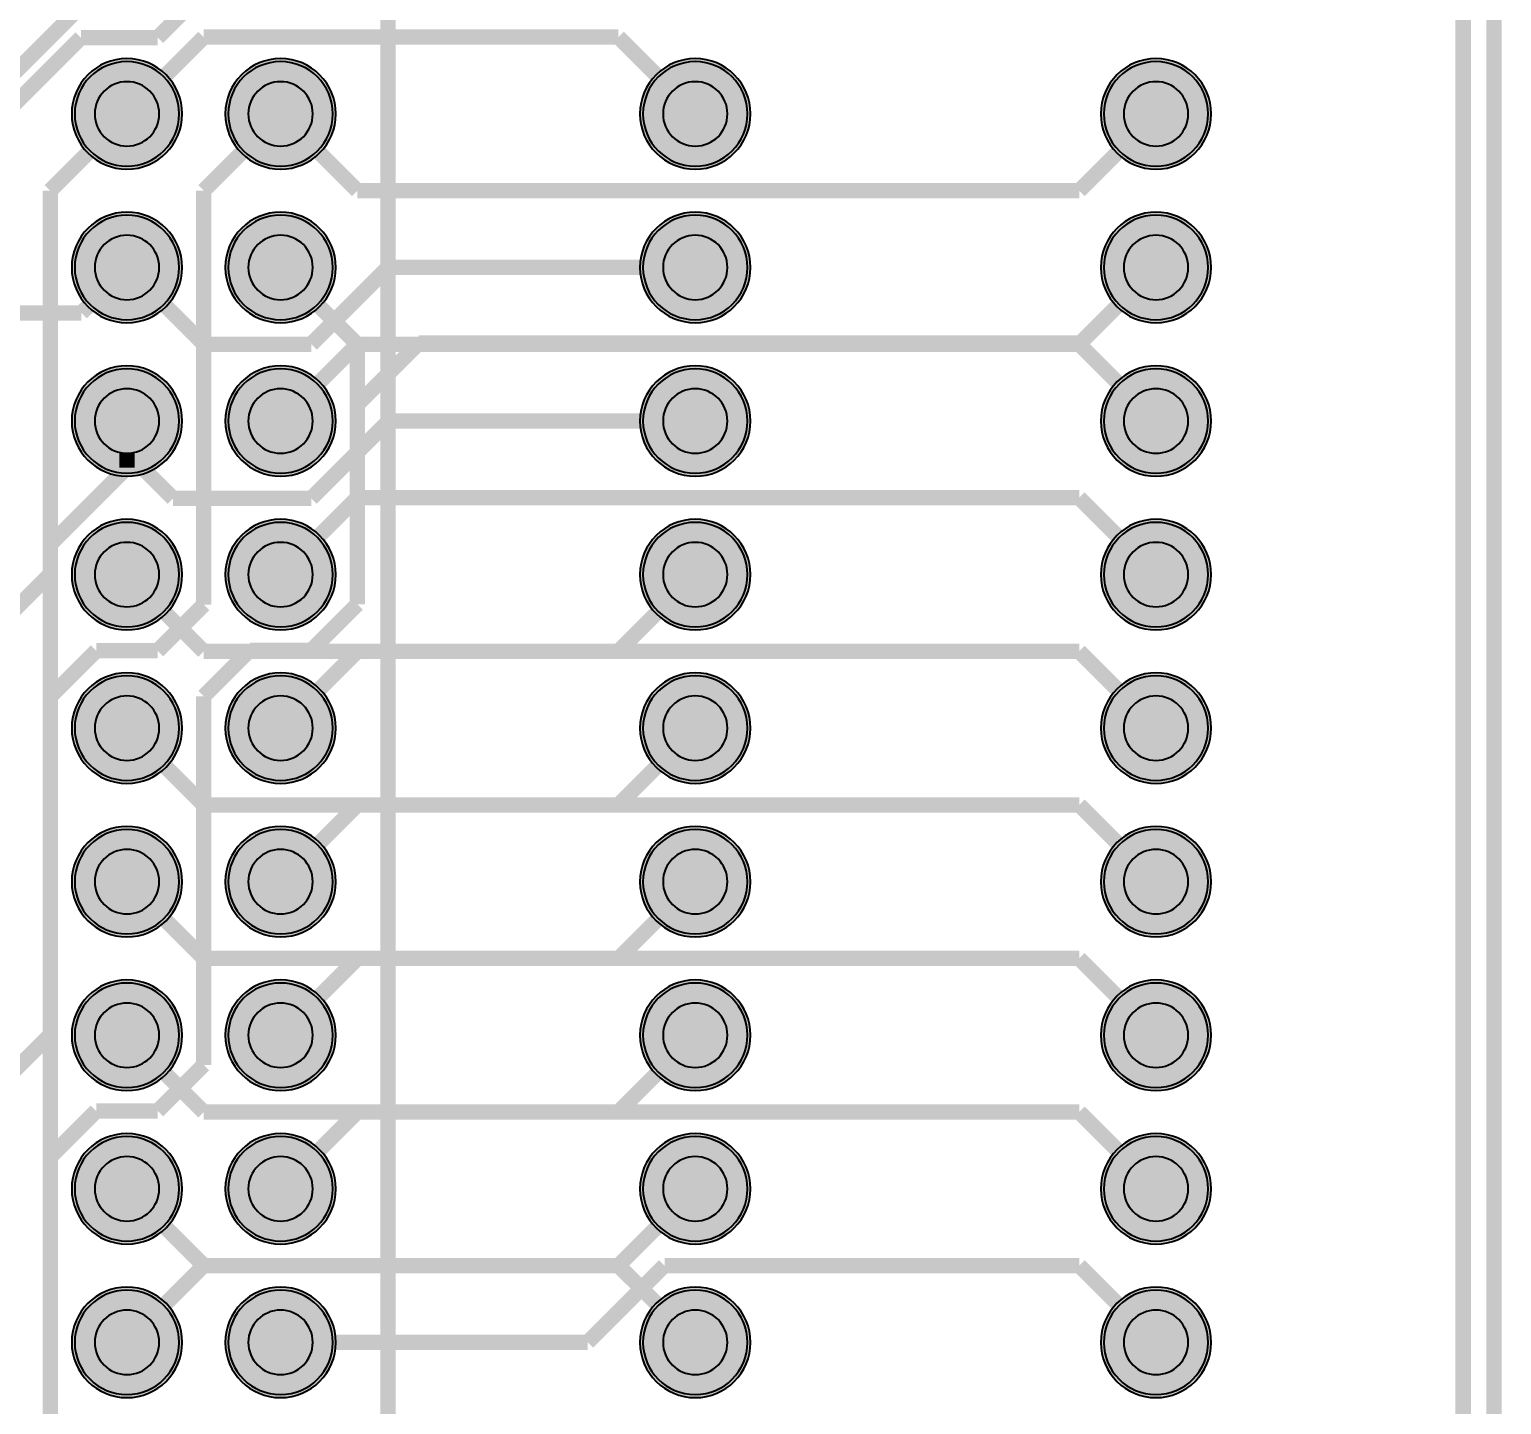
# Model space of a CAD drawing. Header units: millimetres. Extents: x -59 to 46, y -149 to -20.
# Drawn here: x 22.01 to 46.36, y -55.64 to -32.89 of the extents above; entities that cross this region are included whole.
import ezdxf

# ---------------------------------------------------------------- set-up
doc = ezdxf.new("R2010")
doc.units = ezdxf.units.MM
doc.header["$MEASUREMENT"] = 0
for name, color, linetype, true_color in [('Board-Outline-Layer', 7, 'Continuous', 0xff00ff), ('Bottom-Layer', 7, 'Continuous', 0x0000ff), ('Bottom-Paste-Mask-Layer', 7, 'Continuous', 0x800000), ('Bottom-Solder-Mask-Layer', 7, 'Continuous', 0xaa00ff), ('Hole-Layer', 7, 'Continuous', 0x222222), ('Multi-Layer', 7, 'Continuous', 0xc0c0c0), ('Top-Layer', 7, 'Continuous', 0xff0000), ('Top-Paste-Mask-Layer', 7, 'Continuous', 0x808080), ('Top-Silkscreen-Layer', 7, 'Continuous', 0xffcc00), ('Top-Solder-Mask-Layer', 7, 'Continuous', 0x800080)]:
    doc.layers.add(name, color=color, linetype=linetype, true_color=true_color)

msp = doc.modelspace()

# ---------------------------------------------------------------- hatches: boundary and pattern name
at = {"layer": 'Bottom-Layer'}
for points in [[(22.758, -34.29, 1), (24.486, -34.29, 1)], [(25.298, -34.29, 1), (27.026, -34.29, 1)], [(32.156, -34.29, 1), (33.884, -34.29, 1)], [(39.776, -34.29, 1), (41.504, -34.29, 1)], [(22.758, -36.83, 1), (24.486, -36.83, 1)], [(25.298, -36.83, 1), (27.026, -36.83, 1)], [(32.156, -36.83, 1), (33.884, -36.83, 1)], [(39.776, -36.83, 1), (41.504, -36.83, 1)], [(22.758, -39.37, 1), (24.486, -39.37, 1)], [(25.298, -39.37, 1), (27.026, -39.37, 1)], [(32.156, -39.37, 1), (33.884, -39.37, 1)], [(39.776, -39.37, 1), (41.504, -39.37, 1)], [(22.758, -41.91, 1), (24.486, -41.91, 1)], [(25.298, -41.91, 1), (27.026, -41.91, 1)], [(32.156, -41.91, 1), (33.884, -41.91, 1)], [(39.776, -41.91, 1), (41.504, -41.91, 1)], [(22.758, -44.45, 1), (24.486, -44.45, 1)], [(25.298, -44.45, 1), (27.026, -44.45, 1)], [(32.156, -44.45, 1), (33.884, -44.45, 1)], [(39.776, -44.45, 1), (41.504, -44.45, 1)], [(22.758, -46.99, 1), (24.486, -46.99, 1)], [(25.298, -46.99, 1), (27.026, -46.99, 1)], [(32.156, -46.99, 1), (33.884, -46.99, 1)], [(39.776, -46.99, 1), (41.504, -46.99, 1)], [(22.758, -49.53, 1), (24.486, -49.53, 1)], [(25.298, -49.53, 1), (27.026, -49.53, 1)], [(32.156, -49.53, 1), (33.884, -49.53, 1)], [(39.776, -49.53, 1), (41.504, -49.53, 1)], [(22.758, -52.07, 1), (24.486, -52.07, 1)], [(25.298, -52.07, 1), (27.026, -52.07, 1)], [(32.156, -52.07, 1), (33.884, -52.07, 1)], [(39.776, -52.07, 1), (41.504, -52.07, 1)], [(22.758, -54.61, 1), (24.486, -54.61, 1)], [(25.298, -54.61, 1), (27.026, -54.61, 1)], [(32.156, -54.61, 1), (33.884, -54.61, 1)], [(39.776, -54.61, 1), (41.504, -54.61, 1)]]:
    msp.add_hatch(color=256, dxfattribs=at).paths.add_polyline_path(points)
at = {"layer": 'Bottom-Paste-Mask-Layer'}
for points in [[(22.758, -34.29, 1), (24.486, -34.29, 1)], [(25.298, -34.29, 1), (27.026, -34.29, 1)], [(32.156, -34.29, 1), (33.884, -34.29, 1)], [(39.776, -34.29, 1), (41.504, -34.29, 1)], [(22.758, -36.83, 1), (24.486, -36.83, 1)], [(25.298, -36.83, 1), (27.026, -36.83, 1)], [(32.156, -36.83, 1), (33.884, -36.83, 1)], [(39.776, -36.83, 1), (41.504, -36.83, 1)], [(22.758, -39.37, 1), (24.486, -39.37, 1)], [(25.298, -39.37, 1), (27.026, -39.37, 1)], [(32.156, -39.37, 1), (33.884, -39.37, 1)], [(39.776, -39.37, 1), (41.504, -39.37, 1)], [(22.758, -41.91, 1), (24.486, -41.91, 1)], [(25.298, -41.91, 1), (27.026, -41.91, 1)], [(32.156, -41.91, 1), (33.884, -41.91, 1)], [(39.776, -41.91, 1), (41.504, -41.91, 1)], [(22.758, -44.45, 1), (24.486, -44.45, 1)], [(25.298, -44.45, 1), (27.026, -44.45, 1)], [(32.156, -44.45, 1), (33.884, -44.45, 1)], [(39.776, -44.45, 1), (41.504, -44.45, 1)], [(22.758, -46.99, 1), (24.486, -46.99, 1)], [(25.298, -46.99, 1), (27.026, -46.99, 1)], [(32.156, -46.99, 1), (33.884, -46.99, 1)], [(39.776, -46.99, 1), (41.504, -46.99, 1)], [(22.758, -49.53, 1), (24.486, -49.53, 1)], [(25.298, -49.53, 1), (27.026, -49.53, 1)], [(32.156, -49.53, 1), (33.884, -49.53, 1)], [(39.776, -49.53, 1), (41.504, -49.53, 1)], [(22.758, -52.07, 1), (24.486, -52.07, 1)], [(25.298, -52.07, 1), (27.026, -52.07, 1)], [(32.156, -52.07, 1), (33.884, -52.07, 1)], [(39.776, -52.07, 1), (41.504, -52.07, 1)], [(22.758, -54.61, 1), (24.486, -54.61, 1)], [(25.298, -54.61, 1), (27.026, -54.61, 1)], [(32.156, -54.61, 1), (33.884, -54.61, 1)], [(39.776, -54.61, 1), (41.504, -54.61, 1)]]:
    msp.add_hatch(color=256, dxfattribs=at).paths.add_polyline_path(points)
at = {"layer": 'Bottom-Solder-Mask-Layer'}
for points in [[(22.708, -34.29, 1), (24.536, -34.29, 1)], [(25.248, -34.29, 1), (27.076, -34.29, 1)], [(32.106, -34.29, 1), (33.934, -34.29, 1)], [(39.726, -34.29, 1), (41.554, -34.29, 1)], [(22.708, -36.83, 1), (24.536, -36.83, 1)], [(25.248, -36.83, 1), (27.076, -36.83, 1)], [(32.106, -36.83, 1), (33.934, -36.83, 1)], [(39.726, -36.83, 1), (41.554, -36.83, 1)], [(22.708, -39.37, 1), (24.536, -39.37, 1)], [(25.248, -39.37, 1), (27.076, -39.37, 1)], [(32.106, -39.37, 1), (33.934, -39.37, 1)], [(39.726, -39.37, 1), (41.554, -39.37, 1)], [(22.708, -41.91, 1), (24.536, -41.91, 1)], [(25.248, -41.91, 1), (27.076, -41.91, 1)], [(32.106, -41.91, 1), (33.934, -41.91, 1)], [(39.726, -41.91, 1), (41.554, -41.91, 1)], [(22.708, -44.45, 1), (24.536, -44.45, 1)], [(25.248, -44.45, 1), (27.076, -44.45, 1)], [(32.106, -44.45, 1), (33.934, -44.45, 1)], [(39.726, -44.45, 1), (41.554, -44.45, 1)], [(22.708, -46.99, 1), (24.536, -46.99, 1)], [(25.248, -46.99, 1), (27.076, -46.99, 1)], [(32.106, -46.99, 1), (33.934, -46.99, 1)], [(39.726, -46.99, 1), (41.554, -46.99, 1)], [(22.708, -49.53, 1), (24.536, -49.53, 1)], [(25.248, -49.53, 1), (27.076, -49.53, 1)], [(32.106, -49.53, 1), (33.934, -49.53, 1)], [(39.726, -49.53, 1), (41.554, -49.53, 1)], [(22.708, -52.07, 1), (24.536, -52.07, 1)], [(25.248, -52.07, 1), (27.076, -52.07, 1)], [(32.106, -52.07, 1), (33.934, -52.07, 1)], [(39.726, -52.07, 1), (41.554, -52.07, 1)], [(22.708, -54.61, 1), (24.536, -54.61, 1)], [(25.248, -54.61, 1), (27.076, -54.61, 1)], [(32.106, -54.61, 1), (33.934, -54.61, 1)], [(39.726, -54.61, 1), (41.554, -54.61, 1)]]:
    msp.add_hatch(color=256, dxfattribs=at).paths.add_polyline_path(points)
at = {"layer": 'Hole-Layer'}
for points in [[(23.089, -34.29, 1), (24.155, -34.29, 1)], [(25.629, -34.29, 1), (26.695, -34.29, 1)], [(32.487, -34.29, 1), (33.553, -34.29, 1)], [(40.107, -34.29, 1), (41.173, -34.29, 1)], [(23.089, -36.83, 1), (24.155, -36.83, 1)], [(25.629, -36.83, 1), (26.695, -36.83, 1)], [(32.487, -36.83, 1), (33.553, -36.83, 1)], [(40.107, -36.83, 1), (41.173, -36.83, 1)], [(23.089, -39.37, 1), (24.155, -39.37, 1)], [(25.629, -39.37, 1), (26.695, -39.37, 1)], [(32.487, -39.37, 1), (33.553, -39.37, 1)], [(40.107, -39.37, 1), (41.173, -39.37, 1)], [(23.089, -41.91, 1), (24.155, -41.91, 1)], [(25.629, -41.91, 1), (26.695, -41.91, 1)], [(32.487, -41.91, 1), (33.553, -41.91, 1)], [(40.107, -41.91, 1), (41.173, -41.91, 1)], [(23.089, -44.45, 1), (24.155, -44.45, 1)], [(25.629, -44.45, 1), (26.695, -44.45, 1)], [(32.487, -44.45, 1), (33.553, -44.45, 1)], [(40.107, -44.45, 1), (41.173, -44.45, 1)], [(23.089, -46.99, 1), (24.155, -46.99, 1)], [(25.629, -46.99, 1), (26.695, -46.99, 1)], [(32.487, -46.99, 1), (33.553, -46.99, 1)], [(40.107, -46.99, 1), (41.173, -46.99, 1)], [(23.089, -49.53, 1), (24.155, -49.53, 1)], [(25.629, -49.53, 1), (26.695, -49.53, 1)], [(32.487, -49.53, 1), (33.553, -49.53, 1)], [(40.107, -49.53, 1), (41.173, -49.53, 1)], [(23.089, -52.07, 1), (24.155, -52.07, 1)], [(25.629, -52.07, 1), (26.695, -52.07, 1)], [(32.487, -52.07, 1), (33.553, -52.07, 1)], [(40.107, -52.07, 1), (41.173, -52.07, 1)], [(23.089, -54.61, 1), (24.155, -54.61, 1)], [(25.629, -54.61, 1), (26.695, -54.61, 1)], [(32.487, -54.61, 1), (33.553, -54.61, 1)], [(40.107, -54.61, 1), (41.173, -54.61, 1)]]:
    msp.add_hatch(color=256, dxfattribs=at).paths.add_polyline_path(points)
at = {"layer": 'Multi-Layer'}
for points in [[(22.758, -34.29, 1), (24.486, -34.29, 1)], [(22.758, -34.29, 1), (24.486, -34.29, 1)], [(22.758, -34.29, 1), (24.486, -34.29, 1)], [(25.298, -34.29, 1), (27.026, -34.29, 1)], [(25.298, -34.29, 1), (27.026, -34.29, 1)], [(25.298, -34.29, 1), (27.026, -34.29, 1)], [(32.156, -34.29, 1), (33.884, -34.29, 1)], [(32.156, -34.29, 1), (33.884, -34.29, 1)], [(32.156, -34.29, 1), (33.884, -34.29, 1)], [(39.776, -34.29, 1), (41.504, -34.29, 1)], [(39.776, -34.29, 1), (41.504, -34.29, 1)], [(39.776, -34.29, 1), (41.504, -34.29, 1)], [(22.758, -36.83, 1), (24.486, -36.83, 1)], [(22.758, -36.83, 1), (24.486, -36.83, 1)], [(22.758, -36.83, 1), (24.486, -36.83, 1)], [(25.298, -36.83, 1), (27.026, -36.83, 1)], [(25.298, -36.83, 1), (27.026, -36.83, 1)], [(25.298, -36.83, 1), (27.026, -36.83, 1)], [(32.156, -36.83, 1), (33.884, -36.83, 1)], [(32.156, -36.83, 1), (33.884, -36.83, 1)], [(32.156, -36.83, 1), (33.884, -36.83, 1)], [(39.776, -36.83, 1), (41.504, -36.83, 1)], [(39.776, -36.83, 1), (41.504, -36.83, 1)], [(39.776, -36.83, 1), (41.504, -36.83, 1)], [(22.758, -39.37, 1), (24.486, -39.37, 1)], [(22.758, -39.37, 1), (24.486, -39.37, 1)], [(22.758, -39.37, 1), (24.486, -39.37, 1)], [(25.298, -39.37, 1), (27.026, -39.37, 1)], [(25.298, -39.37, 1), (27.026, -39.37, 1)], [(25.298, -39.37, 1), (27.026, -39.37, 1)], [(32.156, -39.37, 1), (33.884, -39.37, 1)], [(32.156, -39.37, 1), (33.884, -39.37, 1)], [(32.156, -39.37, 1), (33.884, -39.37, 1)], [(39.776, -39.37, 1), (41.504, -39.37, 1)], [(39.776, -39.37, 1), (41.504, -39.37, 1)], [(39.776, -39.37, 1), (41.504, -39.37, 1)], [(22.758, -41.91, 1), (24.486, -41.91, 1)], [(22.758, -41.91, 1), (24.486, -41.91, 1)], [(22.758, -41.91, 1), (24.486, -41.91, 1)], [(25.298, -41.91, 1), (27.026, -41.91, 1)], [(25.298, -41.91, 1), (27.026, -41.91, 1)], [(25.298, -41.91, 1), (27.026, -41.91, 1)], [(32.156, -41.91, 1), (33.884, -41.91, 1)], [(32.156, -41.91, 1), (33.884, -41.91, 1)], [(32.156, -41.91, 1), (33.884, -41.91, 1)], [(39.776, -41.91, 1), (41.504, -41.91, 1)], [(39.776, -41.91, 1), (41.504, -41.91, 1)], [(39.776, -41.91, 1), (41.504, -41.91, 1)], [(22.758, -44.45, 1), (24.486, -44.45, 1)], [(22.758, -44.45, 1), (24.486, -44.45, 1)], [(22.758, -44.45, 1), (24.486, -44.45, 1)], [(25.298, -44.45, 1), (27.026, -44.45, 1)], [(25.298, -44.45, 1), (27.026, -44.45, 1)], [(25.298, -44.45, 1), (27.026, -44.45, 1)], [(32.156, -44.45, 1), (33.884, -44.45, 1)], [(32.156, -44.45, 1), (33.884, -44.45, 1)], [(32.156, -44.45, 1), (33.884, -44.45, 1)], [(39.776, -44.45, 1), (41.504, -44.45, 1)], [(39.776, -44.45, 1), (41.504, -44.45, 1)], [(39.776, -44.45, 1), (41.504, -44.45, 1)], [(22.758, -46.99, 1), (24.486, -46.99, 1)], [(22.758, -46.99, 1), (24.486, -46.99, 1)], [(22.758, -46.99, 1), (24.486, -46.99, 1)], [(25.298, -46.99, 1), (27.026, -46.99, 1)], [(25.298, -46.99, 1), (27.026, -46.99, 1)], [(25.298, -46.99, 1), (27.026, -46.99, 1)], [(32.156, -46.99, 1), (33.884, -46.99, 1)], [(32.156, -46.99, 1), (33.884, -46.99, 1)], [(32.156, -46.99, 1), (33.884, -46.99, 1)], [(39.776, -46.99, 1), (41.504, -46.99, 1)], [(39.776, -46.99, 1), (41.504, -46.99, 1)], [(39.776, -46.99, 1), (41.504, -46.99, 1)], [(22.758, -49.53, 1), (24.486, -49.53, 1)], [(22.758, -49.53, 1), (24.486, -49.53, 1)], [(22.758, -49.53, 1), (24.486, -49.53, 1)], [(25.298, -49.53, 1), (27.026, -49.53, 1)], [(25.298, -49.53, 1), (27.026, -49.53, 1)], [(25.298, -49.53, 1), (27.026, -49.53, 1)], [(32.156, -49.53, 1), (33.884, -49.53, 1)], [(32.156, -49.53, 1), (33.884, -49.53, 1)], [(32.156, -49.53, 1), (33.884, -49.53, 1)], [(39.776, -49.53, 1), (41.504, -49.53, 1)], [(39.776, -49.53, 1), (41.504, -49.53, 1)], [(39.776, -49.53, 1), (41.504, -49.53, 1)], [(22.758, -52.07, 1), (24.486, -52.07, 1)], [(22.758, -52.07, 1), (24.486, -52.07, 1)], [(22.758, -52.07, 1), (24.486, -52.07, 1)], [(25.298, -52.07, 1), (27.026, -52.07, 1)], [(25.298, -52.07, 1), (27.026, -52.07, 1)], [(25.298, -52.07, 1), (27.026, -52.07, 1)], [(32.156, -52.07, 1), (33.884, -52.07, 1)], [(32.156, -52.07, 1), (33.884, -52.07, 1)], [(32.156, -52.07, 1), (33.884, -52.07, 1)], [(39.776, -52.07, 1), (41.504, -52.07, 1)], [(39.776, -52.07, 1), (41.504, -52.07, 1)], [(39.776, -52.07, 1), (41.504, -52.07, 1)], [(22.758, -54.61, 1), (24.486, -54.61, 1)], [(22.758, -54.61, 1), (24.486, -54.61, 1)], [(22.758, -54.61, 1), (24.486, -54.61, 1)], [(25.298, -54.61, 1), (27.026, -54.61, 1)], [(25.298, -54.61, 1), (27.026, -54.61, 1)], [(25.298, -54.61, 1), (27.026, -54.61, 1)], [(32.156, -54.61, 1), (33.884, -54.61, 1)], [(32.156, -54.61, 1), (33.884, -54.61, 1)], [(32.156, -54.61, 1), (33.884, -54.61, 1)], [(39.776, -54.61, 1), (41.504, -54.61, 1)], [(39.776, -54.61, 1), (41.504, -54.61, 1)], [(39.776, -54.61, 1), (41.504, -54.61, 1)]]:
    msp.add_hatch(color=256, dxfattribs=at).paths.add_polyline_path(points)
at = {"layer": 'Top-Layer'}
for points in [[(22.758, -34.29, 1), (24.486, -34.29, 1)], [(25.298, -34.29, 1), (27.026, -34.29, 1)], [(32.156, -34.29, 1), (33.884, -34.29, 1)], [(39.776, -34.29, 1), (41.504, -34.29, 1)], [(22.758, -36.83, 1), (24.486, -36.83, 1)], [(25.298, -36.83, 1), (27.026, -36.83, 1)], [(32.156, -36.83, 1), (33.884, -36.83, 1)], [(39.776, -36.83, 1), (41.504, -36.83, 1)], [(22.758, -39.37, 1), (24.486, -39.37, 1)], [(25.298, -39.37, 1), (27.026, -39.37, 1)], [(32.156, -39.37, 1), (33.884, -39.37, 1)], [(39.776, -39.37, 1), (41.504, -39.37, 1)], [(22.758, -41.91, 1), (24.486, -41.91, 1)], [(25.298, -41.91, 1), (27.026, -41.91, 1)], [(32.156, -41.91, 1), (33.884, -41.91, 1)], [(39.776, -41.91, 1), (41.504, -41.91, 1)], [(22.758, -44.45, 1), (24.486, -44.45, 1)], [(25.298, -44.45, 1), (27.026, -44.45, 1)], [(32.156, -44.45, 1), (33.884, -44.45, 1)], [(39.776, -44.45, 1), (41.504, -44.45, 1)], [(22.758, -46.99, 1), (24.486, -46.99, 1)], [(25.298, -46.99, 1), (27.026, -46.99, 1)], [(32.156, -46.99, 1), (33.884, -46.99, 1)], [(39.776, -46.99, 1), (41.504, -46.99, 1)], [(22.758, -49.53, 1), (24.486, -49.53, 1)], [(25.298, -49.53, 1), (27.026, -49.53, 1)], [(32.156, -49.53, 1), (33.884, -49.53, 1)], [(39.776, -49.53, 1), (41.504, -49.53, 1)], [(22.758, -52.07, 1), (24.486, -52.07, 1)], [(25.298, -52.07, 1), (27.026, -52.07, 1)], [(32.156, -52.07, 1), (33.884, -52.07, 1)], [(39.776, -52.07, 1), (41.504, -52.07, 1)], [(22.758, -54.61, 1), (24.486, -54.61, 1)], [(25.298, -54.61, 1), (27.026, -54.61, 1)], [(32.156, -54.61, 1), (33.884, -54.61, 1)], [(39.776, -54.61, 1), (41.504, -54.61, 1)]]:
    msp.add_hatch(color=256, dxfattribs=at).paths.add_polyline_path(points)
at = {"layer": 'Top-Paste-Mask-Layer'}
for points in [[(22.758, -34.29, 1), (24.486, -34.29, 1)], [(25.298, -34.29, 1), (27.026, -34.29, 1)], [(32.156, -34.29, 1), (33.884, -34.29, 1)], [(39.776, -34.29, 1), (41.504, -34.29, 1)], [(22.758, -36.83, 1), (24.486, -36.83, 1)], [(25.298, -36.83, 1), (27.026, -36.83, 1)], [(32.156, -36.83, 1), (33.884, -36.83, 1)], [(39.776, -36.83, 1), (41.504, -36.83, 1)], [(22.758, -39.37, 1), (24.486, -39.37, 1)], [(25.298, -39.37, 1), (27.026, -39.37, 1)], [(32.156, -39.37, 1), (33.884, -39.37, 1)], [(39.776, -39.37, 1), (41.504, -39.37, 1)], [(22.758, -41.91, 1), (24.486, -41.91, 1)], [(25.298, -41.91, 1), (27.026, -41.91, 1)], [(32.156, -41.91, 1), (33.884, -41.91, 1)], [(39.776, -41.91, 1), (41.504, -41.91, 1)], [(22.758, -44.45, 1), (24.486, -44.45, 1)], [(25.298, -44.45, 1), (27.026, -44.45, 1)], [(32.156, -44.45, 1), (33.884, -44.45, 1)], [(39.776, -44.45, 1), (41.504, -44.45, 1)], [(22.758, -46.99, 1), (24.486, -46.99, 1)], [(25.298, -46.99, 1), (27.026, -46.99, 1)], [(32.156, -46.99, 1), (33.884, -46.99, 1)], [(39.776, -46.99, 1), (41.504, -46.99, 1)], [(22.758, -49.53, 1), (24.486, -49.53, 1)], [(25.298, -49.53, 1), (27.026, -49.53, 1)], [(32.156, -49.53, 1), (33.884, -49.53, 1)], [(39.776, -49.53, 1), (41.504, -49.53, 1)], [(22.758, -52.07, 1), (24.486, -52.07, 1)], [(25.298, -52.07, 1), (27.026, -52.07, 1)], [(32.156, -52.07, 1), (33.884, -52.07, 1)], [(39.776, -52.07, 1), (41.504, -52.07, 1)], [(22.758, -54.61, 1), (24.486, -54.61, 1)], [(25.298, -54.61, 1), (27.026, -54.61, 1)], [(32.156, -54.61, 1), (33.884, -54.61, 1)], [(39.776, -54.61, 1), (41.504, -54.61, 1)]]:
    msp.add_hatch(color=256, dxfattribs=at).paths.add_polyline_path(points)
at = {"layer": 'Top-Solder-Mask-Layer'}
for points in [[(22.708, -34.29, 1), (24.536, -34.29, 1)], [(25.248, -34.29, 1), (27.076, -34.29, 1)], [(32.106, -34.29, 1), (33.934, -34.29, 1)], [(39.726, -34.29, 1), (41.554, -34.29, 1)], [(22.708, -36.83, 1), (24.536, -36.83, 1)], [(25.248, -36.83, 1), (27.076, -36.83, 1)], [(32.106, -36.83, 1), (33.934, -36.83, 1)], [(39.726, -36.83, 1), (41.554, -36.83, 1)], [(22.708, -39.37, 1), (24.536, -39.37, 1)], [(25.248, -39.37, 1), (27.076, -39.37, 1)], [(32.106, -39.37, 1), (33.934, -39.37, 1)], [(39.726, -39.37, 1), (41.554, -39.37, 1)], [(22.708, -41.91, 1), (24.536, -41.91, 1)], [(25.248, -41.91, 1), (27.076, -41.91, 1)], [(32.106, -41.91, 1), (33.934, -41.91, 1)], [(39.726, -41.91, 1), (41.554, -41.91, 1)], [(22.708, -44.45, 1), (24.536, -44.45, 1)], [(25.248, -44.45, 1), (27.076, -44.45, 1)], [(32.106, -44.45, 1), (33.934, -44.45, 1)], [(39.726, -44.45, 1), (41.554, -44.45, 1)], [(22.708, -46.99, 1), (24.536, -46.99, 1)], [(25.248, -46.99, 1), (27.076, -46.99, 1)], [(32.106, -46.99, 1), (33.934, -46.99, 1)], [(39.726, -46.99, 1), (41.554, -46.99, 1)], [(22.708, -49.53, 1), (24.536, -49.53, 1)], [(25.248, -49.53, 1), (27.076, -49.53, 1)], [(32.106, -49.53, 1), (33.934, -49.53, 1)], [(39.726, -49.53, 1), (41.554, -49.53, 1)], [(22.708, -52.07, 1), (24.536, -52.07, 1)], [(25.248, -52.07, 1), (27.076, -52.07, 1)], [(32.106, -52.07, 1), (33.934, -52.07, 1)], [(39.726, -52.07, 1), (41.554, -52.07, 1)], [(22.708, -54.61, 1), (24.536, -54.61, 1)], [(25.248, -54.61, 1), (27.076, -54.61, 1)], [(32.106, -54.61, 1), (33.934, -54.61, 1)], [(39.726, -54.61, 1), (41.554, -54.61, 1)]]:
    msp.add_hatch(color=256, dxfattribs=at).paths.add_polyline_path(points)

# ---------------------------------------------------------------- linework, layer by layer
at = {"layer": 'Board-Outline-Layer', "const_width": 0.254}
msp.add_lwpolyline([(35.56, -83.82), (35.56, -109.22), (33.02, -111.76), (-55.88, -111.76), (-58.42, -109.22), (-58.42, -25.4), (-53.34, -20.32), (38.1, -20.32), (46.228, -28.448), (46.228, -78.486)], close=True, dxfattribs=at)
at = {"layer": 'Bottom-Layer', "const_width": 0.254}
for points in [[(24.13, -33.029), (24.892, -32.267)], [(20.828, -35.061), (22.86, -33.029)], [(22.86, -33.029), (24.13, -33.029)], [(22.869, -37.583), (23.622, -36.83)], [(23.622, -36.83), (24.892, -38.1)], [(26.67, -38.1), (27.94, -36.83)], [(27.94, -36.83), (33.02, -36.83)], [(21.59, -37.583), (22.869, -37.583)], [(24.892, -38.1), (26.67, -38.1)], [(26.162, -39.37), (27.432, -38.1)], [(27.432, -38.1), (39.37, -38.1)], [(39.37, -38.1), (40.64, -39.37)], [(23.622, -39.887), (23.622, -39.37)], [(26.67, -40.649), (27.949, -39.37)], [(27.949, -39.37), (33.02, -39.37)], [(23.622, -39.887), (24.384, -40.649)], [(23.622, -40.141), (23.622, -39.887)], [(22.352, -41.411), (23.622, -40.141)], [(24.384, -40.649), (26.67, -40.649)], [(26.162, -41.91), (27.432, -40.64)], [(27.432, -40.64), (39.37, -40.64)], [(39.37, -40.64), (40.64, -41.91)], [(22.352, -60.461), (22.352, -41.411)], [(23.622, -41.91), (24.892, -43.18)], [(31.75, -43.18), (33.02, -41.91)], [(24.892, -43.18), (31.75, -43.18)], [(23.622, -44.45), (24.892, -45.72)], [(31.75, -45.72), (33.02, -44.45)], [(24.892, -45.72), (31.75, -45.72)], [(23.622, -46.99), (24.892, -48.26)], [(31.75, -48.26), (33.02, -46.99)], [(24.892, -48.26), (31.75, -48.26)], [(23.622, -49.53), (24.892, -50.8)], [(31.75, -50.8), (33.02, -49.53)], [(24.892, -50.8), (31.75, -50.8)], [(23.622, -54.61), (24.892, -53.34)], [(24.892, -53.34), (31.75, -53.34)], [(31.75, -53.34), (33.02, -54.61)]]:
    msp.add_lwpolyline(points, dxfattribs=at)
at = {"layer": 'Bottom-Layer'}
for points in [[(22.758, -34.29, 1), (24.486, -34.29, 1)], [(25.298, -34.29, 1), (27.026, -34.29, 1)], [(32.156, -34.29, 1), (33.884, -34.29, 1)], [(39.776, -34.29, 1), (41.504, -34.29, 1)], [(22.758, -36.83, 1), (24.486, -36.83, 1)], [(25.298, -36.83, 1), (27.026, -36.83, 1)], [(32.156, -36.83, 1), (33.884, -36.83, 1)], [(39.776, -36.83, 1), (41.504, -36.83, 1)], [(22.758, -39.37, 1), (24.486, -39.37, 1)], [(25.298, -39.37, 1), (27.026, -39.37, 1)], [(32.156, -39.37, 1), (33.884, -39.37, 1)], [(39.776, -39.37, 1), (41.504, -39.37, 1)], [(22.758, -41.91, 1), (24.486, -41.91, 1)], [(25.298, -41.91, 1), (27.026, -41.91, 1)], [(32.156, -41.91, 1), (33.884, -41.91, 1)], [(39.776, -41.91, 1), (41.504, -41.91, 1)], [(22.758, -44.45, 1), (24.486, -44.45, 1)], [(25.298, -44.45, 1), (27.026, -44.45, 1)], [(32.156, -44.45, 1), (33.884, -44.45, 1)], [(39.776, -44.45, 1), (41.504, -44.45, 1)], [(22.758, -46.99, 1), (24.486, -46.99, 1)], [(25.298, -46.99, 1), (27.026, -46.99, 1)], [(32.156, -46.99, 1), (33.884, -46.99, 1)], [(39.776, -46.99, 1), (41.504, -46.99, 1)], [(22.758, -49.53, 1), (24.486, -49.53, 1)], [(25.298, -49.53, 1), (27.026, -49.53, 1)], [(32.156, -49.53, 1), (33.884, -49.53, 1)], [(39.776, -49.53, 1), (41.504, -49.53, 1)], [(22.758, -52.07, 1), (24.486, -52.07, 1)], [(25.298, -52.07, 1), (27.026, -52.07, 1)], [(32.156, -52.07, 1), (33.884, -52.07, 1)], [(39.776, -52.07, 1), (41.504, -52.07, 1)], [(22.758, -54.61, 1), (24.486, -54.61, 1)], [(25.298, -54.61, 1), (27.026, -54.61, 1)], [(32.156, -54.61, 1), (33.884, -54.61, 1)], [(39.776, -54.61, 1), (41.504, -54.61, 1)]]:
    msp.add_lwpolyline(points, format="xyb", close=True, dxfattribs=at)
at = {"layer": 'Bottom-Paste-Mask-Layer'}
for points in [[(22.758, -34.29, 1), (24.486, -34.29, 1)], [(25.298, -34.29, 1), (27.026, -34.29, 1)], [(32.156, -34.29, 1), (33.884, -34.29, 1)], [(39.776, -34.29, 1), (41.504, -34.29, 1)], [(22.758, -36.83, 1), (24.486, -36.83, 1)], [(25.298, -36.83, 1), (27.026, -36.83, 1)], [(32.156, -36.83, 1), (33.884, -36.83, 1)], [(39.776, -36.83, 1), (41.504, -36.83, 1)], [(22.758, -39.37, 1), (24.486, -39.37, 1)], [(25.298, -39.37, 1), (27.026, -39.37, 1)], [(32.156, -39.37, 1), (33.884, -39.37, 1)], [(39.776, -39.37, 1), (41.504, -39.37, 1)], [(22.758, -41.91, 1), (24.486, -41.91, 1)], [(25.298, -41.91, 1), (27.026, -41.91, 1)], [(32.156, -41.91, 1), (33.884, -41.91, 1)], [(39.776, -41.91, 1), (41.504, -41.91, 1)], [(22.758, -44.45, 1), (24.486, -44.45, 1)], [(25.298, -44.45, 1), (27.026, -44.45, 1)], [(32.156, -44.45, 1), (33.884, -44.45, 1)], [(39.776, -44.45, 1), (41.504, -44.45, 1)], [(22.758, -46.99, 1), (24.486, -46.99, 1)], [(25.298, -46.99, 1), (27.026, -46.99, 1)], [(32.156, -46.99, 1), (33.884, -46.99, 1)], [(39.776, -46.99, 1), (41.504, -46.99, 1)], [(22.758, -49.53, 1), (24.486, -49.53, 1)], [(25.298, -49.53, 1), (27.026, -49.53, 1)], [(32.156, -49.53, 1), (33.884, -49.53, 1)], [(39.776, -49.53, 1), (41.504, -49.53, 1)], [(22.758, -52.07, 1), (24.486, -52.07, 1)], [(25.298, -52.07, 1), (27.026, -52.07, 1)], [(32.156, -52.07, 1), (33.884, -52.07, 1)], [(39.776, -52.07, 1), (41.504, -52.07, 1)], [(22.758, -54.61, 1), (24.486, -54.61, 1)], [(25.298, -54.61, 1), (27.026, -54.61, 1)], [(32.156, -54.61, 1), (33.884, -54.61, 1)], [(39.776, -54.61, 1), (41.504, -54.61, 1)]]:
    msp.add_lwpolyline(points, format="xyb", close=True, dxfattribs=at)
at = {"layer": 'Bottom-Solder-Mask-Layer'}
for points in [[(22.708, -34.29, 1), (24.536, -34.29), (24.536, -34.29, 1), (22.708, -34.29)], [(25.248, -34.29, 1), (27.076, -34.29), (27.076, -34.29, 1), (25.248, -34.29)], [(32.106, -34.29, 1), (33.934, -34.29), (33.934, -34.29, 1), (32.106, -34.29)], [(39.726, -34.29, 1), (41.554, -34.29), (41.554, -34.29, 1), (39.726, -34.29)], [(22.708, -36.83, 1), (24.536, -36.83), (24.536, -36.83, 1), (22.708, -36.83)], [(25.248, -36.83, 1), (27.076, -36.83), (27.076, -36.83, 1), (25.248, -36.83)], [(32.106, -36.83, 1), (33.934, -36.83), (33.934, -36.83, 1), (32.106, -36.83)], [(39.726, -36.83, 1), (41.554, -36.83), (41.554, -36.83, 1), (39.726, -36.83)], [(22.708, -39.37, 1), (24.536, -39.37), (24.536, -39.37, 1), (22.708, -39.37)], [(25.248, -39.37, 1), (27.076, -39.37), (27.076, -39.37, 1), (25.248, -39.37)], [(32.106, -39.37, 1), (33.934, -39.37), (33.934, -39.37, 1), (32.106, -39.37)], [(39.726, -39.37, 1), (41.554, -39.37), (41.554, -39.37, 1), (39.726, -39.37)], [(22.708, -41.91, 1), (24.536, -41.91), (24.536, -41.91, 1), (22.708, -41.91)], [(25.248, -41.91, 1), (27.076, -41.91), (27.076, -41.91, 1), (25.248, -41.91)], [(32.106, -41.91, 1), (33.934, -41.91), (33.934, -41.91, 1), (32.106, -41.91)], [(39.726, -41.91, 1), (41.554, -41.91), (41.554, -41.91, 1), (39.726, -41.91)], [(22.708, -44.45, 1), (24.536, -44.45), (24.536, -44.45, 1), (22.708, -44.45)], [(25.248, -44.45, 1), (27.076, -44.45), (27.076, -44.45, 1), (25.248, -44.45)], [(32.106, -44.45, 1), (33.934, -44.45), (33.934, -44.45, 1), (32.106, -44.45)], [(39.726, -44.45, 1), (41.554, -44.45), (41.554, -44.45, 1), (39.726, -44.45)], [(22.708, -46.99, 1), (24.536, -46.99), (24.536, -46.99, 1), (22.708, -46.99)], [(25.248, -46.99, 1), (27.076, -46.99), (27.076, -46.99, 1), (25.248, -46.99)], [(32.106, -46.99, 1), (33.934, -46.99), (33.934, -46.99, 1), (32.106, -46.99)], [(39.726, -46.99, 1), (41.554, -46.99), (41.554, -46.99, 1), (39.726, -46.99)], [(22.708, -49.53, 1), (24.536, -49.53), (24.536, -49.53, 1), (22.708, -49.53)], [(25.248, -49.53, 1), (27.076, -49.53), (27.076, -49.53, 1), (25.248, -49.53)], [(32.106, -49.53, 1), (33.934, -49.53), (33.934, -49.53, 1), (32.106, -49.53)], [(39.726, -49.53, 1), (41.554, -49.53), (41.554, -49.53, 1), (39.726, -49.53)], [(22.708, -52.07, 1), (24.536, -52.07), (24.536, -52.07, 1), (22.708, -52.07)], [(25.248, -52.07, 1), (27.076, -52.07), (27.076, -52.07, 1), (25.248, -52.07)], [(32.106, -52.07, 1), (33.934, -52.07), (33.934, -52.07, 1), (32.106, -52.07)], [(39.726, -52.07, 1), (41.554, -52.07), (41.554, -52.07, 1), (39.726, -52.07)], [(22.708, -54.61, 1), (24.536, -54.61), (24.536, -54.61, 1), (22.708, -54.61)], [(25.248, -54.61, 1), (27.076, -54.61), (27.076, -54.61, 1), (25.248, -54.61)], [(32.106, -54.61, 1), (33.934, -54.61), (33.934, -54.61, 1), (32.106, -54.61)], [(39.726, -54.61, 1), (41.554, -54.61), (41.554, -54.61, 1), (39.726, -54.61)]]:
    msp.add_lwpolyline(points, format="xyb", dxfattribs=at)
at = {"layer": 'Hole-Layer'}
for points in [[(23.089, -34.29, 1), (24.155, -34.29), (24.155, -34.29, 1), (23.089, -34.29)], [(25.629, -34.29, 1), (26.695, -34.29), (26.695, -34.29, 1), (25.629, -34.29)], [(32.487, -34.29, 1), (33.553, -34.29), (33.553, -34.29, 1), (32.487, -34.29)], [(40.107, -34.29, 1), (41.173, -34.29), (41.173, -34.29, 1), (40.107, -34.29)], [(23.089, -36.83, 1), (24.155, -36.83), (24.155, -36.83, 1), (23.089, -36.83)], [(25.629, -36.83, 1), (26.695, -36.83), (26.695, -36.83, 1), (25.629, -36.83)], [(32.487, -36.83, 1), (33.553, -36.83), (33.553, -36.83, 1), (32.487, -36.83)], [(40.107, -36.83, 1), (41.173, -36.83), (41.173, -36.83, 1), (40.107, -36.83)], [(23.089, -39.37, 1), (24.155, -39.37), (24.155, -39.37, 1), (23.089, -39.37)], [(25.629, -39.37, 1), (26.695, -39.37), (26.695, -39.37, 1), (25.629, -39.37)], [(32.487, -39.37, 1), (33.553, -39.37), (33.553, -39.37, 1), (32.487, -39.37)], [(40.107, -39.37, 1), (41.173, -39.37), (41.173, -39.37, 1), (40.107, -39.37)], [(23.089, -41.91, 1), (24.155, -41.91), (24.155, -41.91, 1), (23.089, -41.91)], [(25.629, -41.91, 1), (26.695, -41.91), (26.695, -41.91, 1), (25.629, -41.91)], [(32.487, -41.91, 1), (33.553, -41.91), (33.553, -41.91, 1), (32.487, -41.91)], [(40.107, -41.91, 1), (41.173, -41.91), (41.173, -41.91, 1), (40.107, -41.91)], [(23.089, -44.45, 1), (24.155, -44.45), (24.155, -44.45, 1), (23.089, -44.45)], [(25.629, -44.45, 1), (26.695, -44.45), (26.695, -44.45, 1), (25.629, -44.45)], [(32.487, -44.45, 1), (33.553, -44.45), (33.553, -44.45, 1), (32.487, -44.45)], [(40.107, -44.45, 1), (41.173, -44.45), (41.173, -44.45, 1), (40.107, -44.45)], [(23.089, -46.99, 1), (24.155, -46.99), (24.155, -46.99, 1), (23.089, -46.99)], [(25.629, -46.99, 1), (26.695, -46.99), (26.695, -46.99, 1), (25.629, -46.99)], [(32.487, -46.99, 1), (33.553, -46.99), (33.553, -46.99, 1), (32.487, -46.99)], [(40.107, -46.99, 1), (41.173, -46.99), (41.173, -46.99, 1), (40.107, -46.99)], [(23.089, -49.53, 1), (24.155, -49.53), (24.155, -49.53, 1), (23.089, -49.53)], [(25.629, -49.53, 1), (26.695, -49.53), (26.695, -49.53, 1), (25.629, -49.53)], [(32.487, -49.53, 1), (33.553, -49.53), (33.553, -49.53, 1), (32.487, -49.53)], [(40.107, -49.53, 1), (41.173, -49.53), (41.173, -49.53, 1), (40.107, -49.53)], [(23.089, -52.07, 1), (24.155, -52.07), (24.155, -52.07, 1), (23.089, -52.07)], [(25.629, -52.07, 1), (26.695, -52.07), (26.695, -52.07, 1), (25.629, -52.07)], [(32.487, -52.07, 1), (33.553, -52.07), (33.553, -52.07, 1), (32.487, -52.07)], [(40.107, -52.07, 1), (41.173, -52.07), (41.173, -52.07, 1), (40.107, -52.07)], [(23.089, -54.61, 1), (24.155, -54.61), (24.155, -54.61, 1), (23.089, -54.61)], [(25.629, -54.61, 1), (26.695, -54.61), (26.695, -54.61, 1), (25.629, -54.61)], [(32.487, -54.61, 1), (33.553, -54.61), (33.553, -54.61, 1), (32.487, -54.61)], [(40.107, -54.61, 1), (41.173, -54.61), (41.173, -54.61, 1), (40.107, -54.61)]]:
    msp.add_lwpolyline(points, format="xyb", dxfattribs=at)
at = {"layer": 'Multi-Layer'}
for points in [[(22.758, -34.29, 1), (24.486, -34.29, 1)], [(22.758, -34.29, 1), (24.486, -34.29, 1)], [(22.758, -34.29, 1), (24.486, -34.29, 1)], [(25.298, -34.29, 1), (27.026, -34.29, 1)], [(25.298, -34.29, 1), (27.026, -34.29, 1)], [(25.298, -34.29, 1), (27.026, -34.29, 1)], [(32.156, -34.29, 1), (33.884, -34.29, 1)], [(32.156, -34.29, 1), (33.884, -34.29, 1)], [(32.156, -34.29, 1), (33.884, -34.29, 1)], [(39.776, -34.29, 1), (41.504, -34.29, 1)], [(39.776, -34.29, 1), (41.504, -34.29, 1)], [(39.776, -34.29, 1), (41.504, -34.29, 1)], [(22.758, -36.83, 1), (24.486, -36.83, 1)], [(22.758, -36.83, 1), (24.486, -36.83, 1)], [(22.758, -36.83, 1), (24.486, -36.83, 1)], [(25.298, -36.83, 1), (27.026, -36.83, 1)], [(25.298, -36.83, 1), (27.026, -36.83, 1)], [(25.298, -36.83, 1), (27.026, -36.83, 1)], [(32.156, -36.83, 1), (33.884, -36.83, 1)], [(32.156, -36.83, 1), (33.884, -36.83, 1)], [(32.156, -36.83, 1), (33.884, -36.83, 1)], [(39.776, -36.83, 1), (41.504, -36.83, 1)], [(39.776, -36.83, 1), (41.504, -36.83, 1)], [(39.776, -36.83, 1), (41.504, -36.83, 1)], [(22.758, -39.37, 1), (24.486, -39.37, 1)], [(22.758, -39.37, 1), (24.486, -39.37, 1)], [(22.758, -39.37, 1), (24.486, -39.37, 1)], [(25.298, -39.37, 1), (27.026, -39.37, 1)], [(25.298, -39.37, 1), (27.026, -39.37, 1)], [(25.298, -39.37, 1), (27.026, -39.37, 1)], [(32.156, -39.37, 1), (33.884, -39.37, 1)], [(32.156, -39.37, 1), (33.884, -39.37, 1)], [(32.156, -39.37, 1), (33.884, -39.37, 1)], [(39.776, -39.37, 1), (41.504, -39.37, 1)], [(39.776, -39.37, 1), (41.504, -39.37, 1)], [(39.776, -39.37, 1), (41.504, -39.37, 1)], [(22.758, -41.91, 1), (24.486, -41.91, 1)], [(22.758, -41.91, 1), (24.486, -41.91, 1)], [(22.758, -41.91, 1), (24.486, -41.91, 1)], [(25.298, -41.91, 1), (27.026, -41.91, 1)], [(25.298, -41.91, 1), (27.026, -41.91, 1)], [(25.298, -41.91, 1), (27.026, -41.91, 1)], [(32.156, -41.91, 1), (33.884, -41.91, 1)], [(32.156, -41.91, 1), (33.884, -41.91, 1)], [(32.156, -41.91, 1), (33.884, -41.91, 1)], [(39.776, -41.91, 1), (41.504, -41.91, 1)], [(39.776, -41.91, 1), (41.504, -41.91, 1)], [(39.776, -41.91, 1), (41.504, -41.91, 1)], [(22.758, -44.45, 1), (24.486, -44.45, 1)], [(22.758, -44.45, 1), (24.486, -44.45, 1)], [(22.758, -44.45, 1), (24.486, -44.45, 1)], [(25.298, -44.45, 1), (27.026, -44.45, 1)], [(25.298, -44.45, 1), (27.026, -44.45, 1)], [(25.298, -44.45, 1), (27.026, -44.45, 1)], [(32.156, -44.45, 1), (33.884, -44.45, 1)], [(32.156, -44.45, 1), (33.884, -44.45, 1)], [(32.156, -44.45, 1), (33.884, -44.45, 1)], [(39.776, -44.45, 1), (41.504, -44.45, 1)], [(39.776, -44.45, 1), (41.504, -44.45, 1)], [(39.776, -44.45, 1), (41.504, -44.45, 1)], [(22.758, -46.99, 1), (24.486, -46.99, 1)], [(22.758, -46.99, 1), (24.486, -46.99, 1)], [(22.758, -46.99, 1), (24.486, -46.99, 1)], [(25.298, -46.99, 1), (27.026, -46.99, 1)], [(25.298, -46.99, 1), (27.026, -46.99, 1)], [(25.298, -46.99, 1), (27.026, -46.99, 1)], [(32.156, -46.99, 1), (33.884, -46.99, 1)], [(32.156, -46.99, 1), (33.884, -46.99, 1)], [(32.156, -46.99, 1), (33.884, -46.99, 1)], [(39.776, -46.99, 1), (41.504, -46.99, 1)], [(39.776, -46.99, 1), (41.504, -46.99, 1)], [(39.776, -46.99, 1), (41.504, -46.99, 1)], [(22.758, -49.53, 1), (24.486, -49.53, 1)], [(22.758, -49.53, 1), (24.486, -49.53, 1)], [(22.758, -49.53, 1), (24.486, -49.53, 1)], [(25.298, -49.53, 1), (27.026, -49.53, 1)], [(25.298, -49.53, 1), (27.026, -49.53, 1)], [(25.298, -49.53, 1), (27.026, -49.53, 1)], [(32.156, -49.53, 1), (33.884, -49.53, 1)], [(32.156, -49.53, 1), (33.884, -49.53, 1)], [(32.156, -49.53, 1), (33.884, -49.53, 1)], [(39.776, -49.53, 1), (41.504, -49.53, 1)], [(39.776, -49.53, 1), (41.504, -49.53, 1)], [(39.776, -49.53, 1), (41.504, -49.53, 1)], [(22.758, -52.07, 1), (24.486, -52.07, 1)], [(22.758, -52.07, 1), (24.486, -52.07, 1)], [(22.758, -52.07, 1), (24.486, -52.07, 1)], [(25.298, -52.07, 1), (27.026, -52.07, 1)], [(25.298, -52.07, 1), (27.026, -52.07, 1)], [(25.298, -52.07, 1), (27.026, -52.07, 1)], [(32.156, -52.07, 1), (33.884, -52.07, 1)], [(32.156, -52.07, 1), (33.884, -52.07, 1)], [(32.156, -52.07, 1), (33.884, -52.07, 1)], [(39.776, -52.07, 1), (41.504, -52.07, 1)], [(39.776, -52.07, 1), (41.504, -52.07, 1)], [(39.776, -52.07, 1), (41.504, -52.07, 1)], [(22.758, -54.61, 1), (24.486, -54.61, 1)], [(22.758, -54.61, 1), (24.486, -54.61, 1)], [(22.758, -54.61, 1), (24.486, -54.61, 1)], [(25.298, -54.61, 1), (27.026, -54.61, 1)], [(25.298, -54.61, 1), (27.026, -54.61, 1)], [(25.298, -54.61, 1), (27.026, -54.61, 1)], [(32.156, -54.61, 1), (33.884, -54.61, 1)], [(32.156, -54.61, 1), (33.884, -54.61, 1)], [(32.156, -54.61, 1), (33.884, -54.61, 1)], [(39.776, -54.61, 1), (41.504, -54.61, 1)], [(39.776, -54.61, 1), (41.504, -54.61, 1)], [(39.776, -54.61, 1), (41.504, -54.61, 1)]]:
    msp.add_lwpolyline(points, format="xyb", close=True, dxfattribs=at)
at = {"layer": 'Top-Layer', "const_width": 0.254}
for points in [[(19.304, -36.068), (23.622, -31.75)], [(23.622, -34.29), (24.892, -33.02)], [(24.892, -33.02), (31.75, -33.02)], [(31.75, -33.02), (33.02, -34.29)], [(22.352, -35.56), (23.622, -34.29)], [(24.892, -35.56), (26.162, -34.29)], [(26.162, -34.29), (27.432, -35.56)], [(39.37, -35.56), (40.64, -34.29)], [(22.352, -41.901), (22.352, -35.56)], [(24.892, -42.409), (24.892, -35.56)], [(27.432, -35.56), (39.37, -35.56)], [(27.432, -38.1), (26.162, -36.83)], [(39.388, -38.082), (40.64, -36.83)], [(27.432, -39.098), (28.448, -38.082)], [(27.432, -39.098), (27.432, -38.1)], [(28.448, -38.082), (39.388, -38.082)], [(27.432, -42.4), (27.432, -39.098)], [(-7.62, -71.874), (22.352, -41.901)], [(24.13, -43.171), (24.892, -42.409)], [(26.67, -43.162), (27.432, -42.4)], [(22.352, -43.933), (23.114, -43.171)], [(23.114, -43.171), (24.13, -43.171)], [(24.892, -43.924), (25.654, -43.162)], [(25.654, -43.162), (26.67, -43.162)], [(26.162, -44.45), (27.432, -43.18)], [(27.432, -43.18), (39.37, -43.18)], [(39.37, -43.18), (40.64, -44.45)], [(22.352, -49.521), (22.352, -43.933)], [(24.892, -50.02), (24.892, -43.924)], [(26.162, -46.99), (27.432, -45.72)], [(27.432, -45.72), (39.37, -45.72)], [(39.37, -45.72), (40.64, -46.99)], [(26.162, -49.53), (27.432, -48.26)], [(27.432, -48.26), (39.37, -48.26)], [(39.37, -48.26), (40.64, -49.53)], [(0, -71.874), (22.352, -49.521)], [(24.13, -50.782), (24.892, -50.02)], [(22.352, -51.544), (23.114, -50.782)], [(23.114, -50.782), (24.13, -50.782)], [(26.162, -52.07), (27.432, -50.8)], [(27.432, -50.8), (39.37, -50.8)], [(39.37, -50.8), (40.64, -52.07)], [(22.352, -59.164), (22.352, -51.544)], [(23.622, -52.07), (24.892, -53.34)], [(31.75, -53.34), (33.02, -52.07)], [(24.892, -53.34), (31.75, -53.34)], [(31.242, -54.61), (32.512, -53.34)], [(32.512, -53.34), (39.37, -53.34)], [(39.37, -53.34), (40.64, -54.61)], [(26.162, -54.61), (31.242, -54.61)]]:
    msp.add_lwpolyline(points, dxfattribs=at)
at = {"layer": 'Top-Layer'}
for points in [[(22.758, -34.29, 1), (24.486, -34.29, 1)], [(25.298, -34.29, 1), (27.026, -34.29, 1)], [(32.156, -34.29, 1), (33.884, -34.29, 1)], [(39.776, -34.29, 1), (41.504, -34.29, 1)], [(22.758, -36.83, 1), (24.486, -36.83, 1)], [(25.298, -36.83, 1), (27.026, -36.83, 1)], [(32.156, -36.83, 1), (33.884, -36.83, 1)], [(39.776, -36.83, 1), (41.504, -36.83, 1)], [(22.758, -39.37, 1), (24.486, -39.37, 1)], [(25.298, -39.37, 1), (27.026, -39.37, 1)], [(32.156, -39.37, 1), (33.884, -39.37, 1)], [(39.776, -39.37, 1), (41.504, -39.37, 1)], [(22.758, -41.91, 1), (24.486, -41.91, 1)], [(25.298, -41.91, 1), (27.026, -41.91, 1)], [(32.156, -41.91, 1), (33.884, -41.91, 1)], [(39.776, -41.91, 1), (41.504, -41.91, 1)], [(22.758, -44.45, 1), (24.486, -44.45, 1)], [(25.298, -44.45, 1), (27.026, -44.45, 1)], [(32.156, -44.45, 1), (33.884, -44.45, 1)], [(39.776, -44.45, 1), (41.504, -44.45, 1)], [(22.758, -46.99, 1), (24.486, -46.99, 1)], [(25.298, -46.99, 1), (27.026, -46.99, 1)], [(32.156, -46.99, 1), (33.884, -46.99, 1)], [(39.776, -46.99, 1), (41.504, -46.99, 1)], [(22.758, -49.53, 1), (24.486, -49.53, 1)], [(25.298, -49.53, 1), (27.026, -49.53, 1)], [(32.156, -49.53, 1), (33.884, -49.53, 1)], [(39.776, -49.53, 1), (41.504, -49.53, 1)], [(22.758, -52.07, 1), (24.486, -52.07, 1)], [(25.298, -52.07, 1), (27.026, -52.07, 1)], [(32.156, -52.07, 1), (33.884, -52.07, 1)], [(39.776, -52.07, 1), (41.504, -52.07, 1)], [(22.758, -54.61, 1), (24.486, -54.61, 1)], [(25.298, -54.61, 1), (27.026, -54.61, 1)], [(32.156, -54.61, 1), (33.884, -54.61, 1)], [(39.776, -54.61, 1), (41.504, -54.61, 1)]]:
    msp.add_lwpolyline(points, format="xyb", close=True, dxfattribs=at)
at = {"layer": 'Top-Paste-Mask-Layer'}
for points in [[(22.758, -34.29, 1), (24.486, -34.29, 1)], [(25.298, -34.29, 1), (27.026, -34.29, 1)], [(32.156, -34.29, 1), (33.884, -34.29, 1)], [(39.776, -34.29, 1), (41.504, -34.29, 1)], [(22.758, -36.83, 1), (24.486, -36.83, 1)], [(25.298, -36.83, 1), (27.026, -36.83, 1)], [(32.156, -36.83, 1), (33.884, -36.83, 1)], [(39.776, -36.83, 1), (41.504, -36.83, 1)], [(22.758, -39.37, 1), (24.486, -39.37, 1)], [(25.298, -39.37, 1), (27.026, -39.37, 1)], [(32.156, -39.37, 1), (33.884, -39.37, 1)], [(39.776, -39.37, 1), (41.504, -39.37, 1)], [(22.758, -41.91, 1), (24.486, -41.91, 1)], [(25.298, -41.91, 1), (27.026, -41.91, 1)], [(32.156, -41.91, 1), (33.884, -41.91, 1)], [(39.776, -41.91, 1), (41.504, -41.91, 1)], [(22.758, -44.45, 1), (24.486, -44.45, 1)], [(25.298, -44.45, 1), (27.026, -44.45, 1)], [(32.156, -44.45, 1), (33.884, -44.45, 1)], [(39.776, -44.45, 1), (41.504, -44.45, 1)], [(22.758, -46.99, 1), (24.486, -46.99, 1)], [(25.298, -46.99, 1), (27.026, -46.99, 1)], [(32.156, -46.99, 1), (33.884, -46.99, 1)], [(39.776, -46.99, 1), (41.504, -46.99, 1)], [(22.758, -49.53, 1), (24.486, -49.53, 1)], [(25.298, -49.53, 1), (27.026, -49.53, 1)], [(32.156, -49.53, 1), (33.884, -49.53, 1)], [(39.776, -49.53, 1), (41.504, -49.53, 1)], [(22.758, -52.07, 1), (24.486, -52.07, 1)], [(25.298, -52.07, 1), (27.026, -52.07, 1)], [(32.156, -52.07, 1), (33.884, -52.07, 1)], [(39.776, -52.07, 1), (41.504, -52.07, 1)], [(22.758, -54.61, 1), (24.486, -54.61, 1)], [(25.298, -54.61, 1), (27.026, -54.61, 1)], [(32.156, -54.61, 1), (33.884, -54.61, 1)], [(39.776, -54.61, 1), (41.504, -54.61, 1)]]:
    msp.add_lwpolyline(points, format="xyb", close=True, dxfattribs=at)
at = {"layer": 'Top-Silkscreen-Layer', "const_width": 0.254}
msp.add_lwpolyline([(45.72, -30.353), (45.72, -76.073), (27.94, -76.073), (27.94, -30.353)], close=True, dxfattribs=at)
msp.add_lwpolyline([(45.72, -30.353), (45.72, -76.073), (27.94, -76.073), (27.94, -30.353)], close=True, dxfattribs=at)
at = {"layer": 'Top-Solder-Mask-Layer'}
for points in [[(22.708, -34.29, 1), (24.536, -34.29), (24.536, -34.29, 1), (22.708, -34.29)], [(25.248, -34.29, 1), (27.076, -34.29), (27.076, -34.29, 1), (25.248, -34.29)], [(32.106, -34.29, 1), (33.934, -34.29), (33.934, -34.29, 1), (32.106, -34.29)], [(39.726, -34.29, 1), (41.554, -34.29), (41.554, -34.29, 1), (39.726, -34.29)], [(22.708, -36.83, 1), (24.536, -36.83), (24.536, -36.83, 1), (22.708, -36.83)], [(25.248, -36.83, 1), (27.076, -36.83), (27.076, -36.83, 1), (25.248, -36.83)], [(32.106, -36.83, 1), (33.934, -36.83), (33.934, -36.83, 1), (32.106, -36.83)], [(39.726, -36.83, 1), (41.554, -36.83), (41.554, -36.83, 1), (39.726, -36.83)], [(22.708, -39.37, 1), (24.536, -39.37), (24.536, -39.37, 1), (22.708, -39.37)], [(25.248, -39.37, 1), (27.076, -39.37), (27.076, -39.37, 1), (25.248, -39.37)], [(32.106, -39.37, 1), (33.934, -39.37), (33.934, -39.37, 1), (32.106, -39.37)], [(39.726, -39.37, 1), (41.554, -39.37), (41.554, -39.37, 1), (39.726, -39.37)], [(22.708, -41.91, 1), (24.536, -41.91), (24.536, -41.91, 1), (22.708, -41.91)], [(25.248, -41.91, 1), (27.076, -41.91), (27.076, -41.91, 1), (25.248, -41.91)], [(32.106, -41.91, 1), (33.934, -41.91), (33.934, -41.91, 1), (32.106, -41.91)], [(39.726, -41.91, 1), (41.554, -41.91), (41.554, -41.91, 1), (39.726, -41.91)], [(22.708, -44.45, 1), (24.536, -44.45), (24.536, -44.45, 1), (22.708, -44.45)], [(25.248, -44.45, 1), (27.076, -44.45), (27.076, -44.45, 1), (25.248, -44.45)], [(32.106, -44.45, 1), (33.934, -44.45), (33.934, -44.45, 1), (32.106, -44.45)], [(39.726, -44.45, 1), (41.554, -44.45), (41.554, -44.45, 1), (39.726, -44.45)], [(22.708, -46.99, 1), (24.536, -46.99), (24.536, -46.99, 1), (22.708, -46.99)], [(25.248, -46.99, 1), (27.076, -46.99), (27.076, -46.99, 1), (25.248, -46.99)], [(32.106, -46.99, 1), (33.934, -46.99), (33.934, -46.99, 1), (32.106, -46.99)], [(39.726, -46.99, 1), (41.554, -46.99), (41.554, -46.99, 1), (39.726, -46.99)], [(22.708, -49.53, 1), (24.536, -49.53), (24.536, -49.53, 1), (22.708, -49.53)], [(25.248, -49.53, 1), (27.076, -49.53), (27.076, -49.53, 1), (25.248, -49.53)], [(32.106, -49.53, 1), (33.934, -49.53), (33.934, -49.53, 1), (32.106, -49.53)], [(39.726, -49.53, 1), (41.554, -49.53), (41.554, -49.53, 1), (39.726, -49.53)], [(22.708, -52.07, 1), (24.536, -52.07), (24.536, -52.07, 1), (22.708, -52.07)], [(25.248, -52.07, 1), (27.076, -52.07), (27.076, -52.07, 1), (25.248, -52.07)], [(32.106, -52.07, 1), (33.934, -52.07), (33.934, -52.07, 1), (32.106, -52.07)], [(39.726, -52.07, 1), (41.554, -52.07), (41.554, -52.07, 1), (39.726, -52.07)], [(22.708, -54.61, 1), (24.536, -54.61), (24.536, -54.61, 1), (22.708, -54.61)], [(25.248, -54.61, 1), (27.076, -54.61), (27.076, -54.61, 1), (25.248, -54.61)], [(32.106, -54.61, 1), (33.934, -54.61), (33.934, -54.61, 1), (32.106, -54.61)], [(39.726, -54.61, 1), (41.554, -54.61), (41.554, -54.61, 1), (39.726, -54.61)]]:
    msp.add_lwpolyline(points, format="xyb", dxfattribs=at)

doc.saveas('drawing.dxf')
